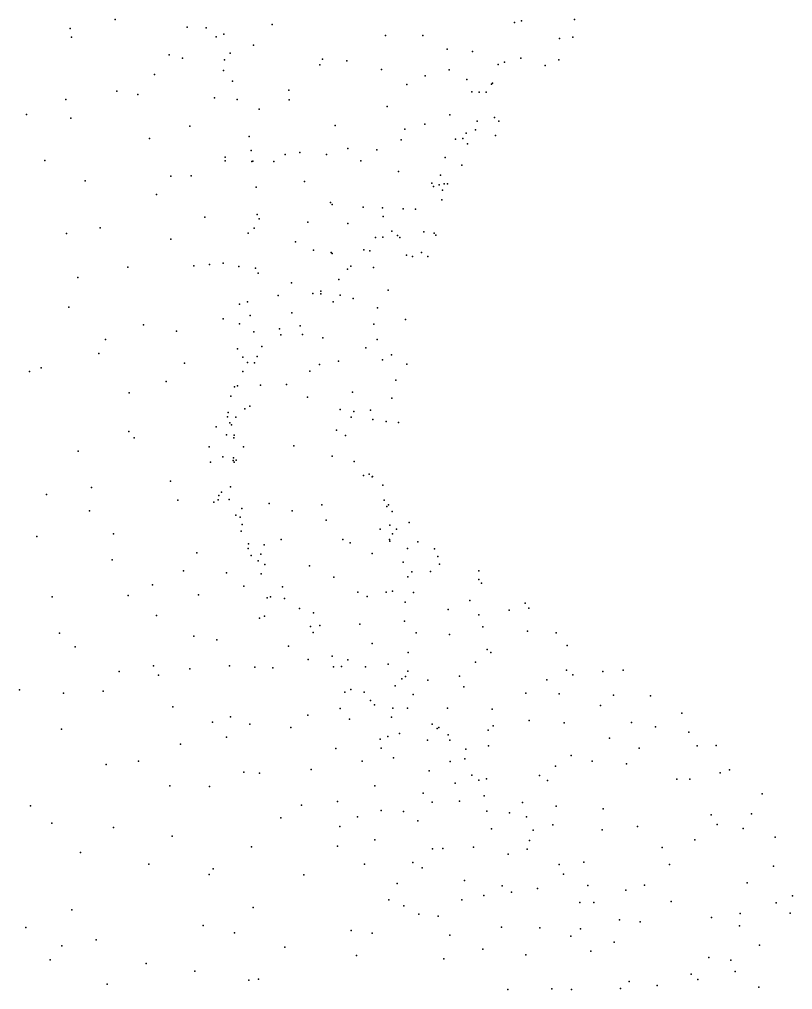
# Model space of a CAD drawing. Header units: metres. Extents: x -23.9 to 23.9, y -27.4 to 27.4.
# Drawn here: x 18.33 to 23.78, y -13.72 to -6.88 of the extents above; entities that cross this region are included whole.
import ezdxf

# ---------------------------------------------------------------- set-up
doc = ezdxf.new("R2010")
doc.units = ezdxf.units.M

msp = doc.modelspace()

# ---------------------------------------------------------------- linework, layer by layer
for p in [(19.0053, -6.8773, -14.0418), (21.8197, -6.8972, -4.123), (21.8705, -6.8862, -8.7131), (22.2427, -6.8763, -6.7873), (18.6882, -6.9406, 2.6833), (19.5127, -6.9304, -13.2252), (19.6457, -6.9365, -12.2766), (20.1115, -6.9122, 1.6125), (18.6958, -7.0016, -14.4346), (19.7169, -6.9998, -11.5599), (19.7716, -6.9798, -11.0517), (20.9093, -6.9893, 0.2669), (21.1746, -6.9896, -0.4699), (22.1363, -7.0119, -8.2016), (22.2312, -7.0004, -7.7128), (19.8144, -7.1137, 1.9781), (19.98, -7.0589, -10.4404), (21.3456, -7.0869, -9.0852), (21.5227, -7.1026, -1.7202), (19.3851, -7.125, 2.3608), (19.4795, -7.1497, -13.7051), (19.7757, -7.1608, -11.8611), (20.4652, -7.1566, 1.0065), (20.6388, -7.1686, 0.7051), (21.7492, -7.1775, -8.595), (21.8638, -7.1492, -5.6677), (22.1332, -7.1611, -7.3941), (19.7687, -7.2363, -12.4613), (20.4471, -7.1978, -9.8158), (20.8821, -7.2295, -9.394), (21.36, -7.2327, -1.3936), (21.7053, -7.1935, -3.3072), (22.0357, -7.201, -7.8981), (19.2822, -7.2644, -13.964), (19.8306, -7.3115, -11.3194), (21.1893, -7.274, -0.8951), (21.4837, -7.3002, -8.7719), (19.0168, -7.3819, -14.2879), (20.2289, -7.3744, 1.4709), (21.0617, -7.3362, -0.5424), (21.5191, -7.3862, -2.124), (21.6192, -7.3885, -2.9802), (21.6571, -7.332, -3.6396), (21.6646, -7.3255, -4.3247), (18.6558, -7.4415, -14.6602), (19.1652, -7.4053, 2.5418), (19.7054, -7.4282, -13.3261), (19.8646, -7.4411, 1.9405), (20.2304, -7.4425, -10.1825), (21.572, -7.3896, -2.4757), (20.0208, -7.5092, -10.4845), (20.9214, -7.4904, -0.2676), (18.3793, -7.5475, -14.9063), (18.6926, -7.5717, 2.7743), (21.3649, -7.5484, -1.8359), (21.678, -7.5685, -8.0096), (21.7085, -7.5933, -6.6529), (19.53, -7.6301, -13.8014), (20.5554, -7.6239, -9.5283), (21.0465, -7.6509, -0.9059), (21.1879, -7.6153, -1.3407), (21.5441, -7.6549, -4.3125), (21.5563, -7.594, -5.8168), (19.2469, -7.7153, -14.2069), (19.9498, -7.7025, -10.8026), (21.0207, -7.7244, -8.8897), (21.4031, -7.7212, -5.3298), (21.4565, -7.7155, -4.9348), (21.4792, -7.6781, -2.7117), (21.6853, -7.6954, -7.5717), (20.6443, -7.7867, 0.327), (20.8505, -7.7961, -0.414), (21.4875, -7.7544, -3.1284), (19.7802, -7.8472, 2.0676), (19.9639, -7.8007, -11.1313), (20.2038, -7.8289, -10.132), (20.3066, -7.814, 1.2954), (20.4954, -7.8294, 0.8878), (21.3312, -7.8502, -5.7194), (18.508, -7.8702, -14.8557), (19.7807, -7.8735, -13.3584), (19.9681, -7.8787, -11.5948), (19.976, -7.876, -12.6966), (20.1225, -7.8791, 1.6256), (20.7372, -7.8743, -9.1127), (21.4489, -7.9049, -3.7913), (19.3974, -7.9821, 2.405), (19.5398, -7.98, -13.911), (21.0024, -7.9495, -1.0875), (21.2991, -7.975, -7.9196), (18.7919, -8.0142, -14.6398), (19.9985, -8.0593, -12.2505), (20.3392, -8.0194, -9.6532), (21.2382, -8.0316, -6.0525), (21.2498, -8.0544, -6.4513), (21.2878, -8.0428, -6.7982), (21.3248, -8.0367, -7.2114), (21.3467, -8.0361, -2.8175), (19.2963, -8.1114, -14.2611), (21.3123, -8.081, -2.4386), (20.5223, -8.1676, 0.5377), (20.5337, -8.1811, -9.0693), (20.7531, -8.201, -0.4198), (20.889, -8.205, -8.4149), (21.3072, -8.1481, -4.1922), (19.6366, -8.2715, 2.2451), (20.0054, -8.253, -12.679), (20.8939, -8.2662, -0.9772), (21.0357, -8.2116, -5.8473), (21.1219, -8.2147, -1.7429), (20.0201, -8.2834, -11.6074), (20.3638, -8.3059, 1.1325), (20.6448, -8.315, -0.0815), (18.6608, -8.3868, -14.7266), (18.8987, -8.3469, 2.7103), (19.9417, -8.3842, -13.0208), (19.9836, -8.3486, -11.1269), (20.8917, -8.4124, -7.5063), (20.9551, -8.3699, -7.1332), (20.996, -8.4005, -1.4567), (21.0109, -8.4139, -5.4512), (21.1819, -8.3737, -2.1132), (21.254, -8.3828, -2.6471), (21.2653, -8.3984, -3.1227), (19.3959, -8.4259, 2.4337), (20.2758, -8.4448, -9.3408), (20.8388, -8.415, -6.216), (20.4033, -8.5027, 0.8189), (20.5263, -8.5202, 0.2795), (20.5336, -8.527, -8.49), (20.7583, -8.5023, -7.9007), (20.7991, -8.5092, -5.8469), (21.0579, -8.5381, -4.8303), (21.1002, -8.5488, -4.393), (21.165, -8.5204, -3.9281), (21.2083, -8.5474, -3.539), (19.5583, -8.6139, -13.8979), (19.6692, -8.6049, 2.2415), (19.7654, -8.5944, -13.6144), (19.8757, -8.6198, -13.296), (20.6671, -8.6164, -6.8759), (19.0947, -8.6234, -14.3962), (19.9947, -8.6316, -11.7075), (20.0132, -8.6657, -12.0477), (20.6416, -8.6368, -7.3178), (20.8257, -8.6267, -1.048), (18.7405, -8.6967, 2.7384), (20.2472, -8.733, -8.8346), (20.5814, -8.7098, -6.048), (20.1537, -8.8235, 1.5753), (20.398, -8.8099, -7.8902), (20.4536, -8.8105, -7.0931), (20.4555, -8.7921, -6.6049), (20.59, -8.8207, -0.136), (20.929, -8.7858, -1.5535), (19.8805, -8.8845, -10.5007), (19.9375, -8.8679, -11.1809), (20.5411, -8.8686, -5.7554), (20.6836, -8.8446, -0.5949), (18.678, -8.9048, -14.6984), (20.2504, -8.9458, -8.2185), (20.8549, -8.9093, -4.7793), (19.2039, -9.0291, -14.2359), (19.7652, -8.9882, -13.4332), (19.8819, -9.0238, -13.1007), (19.9561, -8.9634, -11.5771), (20.8292, -9.0256, -1.2903), (21.0525, -8.9927, -2.3392), (19.4367, -9.0741, -13.9612), (19.9826, -9.0798, -12.1601), (20.164, -9.0591, -7.061), (20.3081, -9.036, 1.0121), (18.9369, -9.1327, 2.6763), (20.1716, -9.0996, -6.3934), (20.3263, -9.0991, -5.8603), (20.4678, -9.1209, -5.397), (20.8508, -9.1333, -4.513), (18.8902, -9.2323, -14.5306), (19.866, -9.1984, -9.9189), (20.0387, -9.1823, -6.7317), (20.7729, -9.1931, -0.9918), (19.4937, -9.3, 2.4099), (19.9046, -9.2569, -8.8431), (19.9386, -9.295, -11.7777), (19.9861, -9.298, -8.1757), (20.0051, -9.2528, -7.8312), (20.5787, -9.2855, -0.0218), (20.8896, -9.2774, -1.6841), (20.9523, -9.2413, -3.8996), (18.4005, -9.3581, -14.8919), (18.4828, -9.3341, 2.6931), (19.9055, -9.3601, -11.415), (20.3771, -9.356, 1.1346), (20.4453, -9.3092, 0.4717), (21.0618, -9.3073, -2.7999), (19.3632, -9.4308, -13.9829), (20.9837, -9.4201, -3.3899), (19.8456, -9.4676, -10.8145), (19.8681, -9.4599, -12.8992), (20.0299, -9.4555, -6.0856), (20.2123, -9.4499, -5.6401), (20.6788, -9.5051, -0.5076), (19.1028, -9.5098, -14.2697), (19.8193, -9.5337, -7.1443), (20.3603, -9.5393, 1.5216), (20.9544, -9.5469, -2.2307), (19.918, -9.6226, -11.9249), (19.9546, -9.6029, 2.3079), (20.5903, -9.6264, 0.3238), (20.6868, -9.6413, -4.6115), (20.8055, -9.6311, -1.353), (19.7976, -9.6785, -10.1415), (19.8009, -9.6478, -9.6825), (19.8553, -9.6809, -11.2059), (20.6686, -9.6817, -0.1786), (20.8214, -9.6974, -4.2801), (20.9153, -9.7115, -3.6511), (19.1005, -9.7826, 2.7031), (19.7159, -9.7499, -6.8121), (19.812, -9.721, -6.3109), (19.8238, -9.7341, -9.1898), (20.5639, -9.7727, 1.0861), (21.0012, -9.7188, -2.6209), (19.1392, -9.8276, -14.1784), (19.7886, -9.8055, -7.9403), (19.8403, -9.8268, -12.7042), (19.8445, -9.8088, -8.7258), (20.6294, -9.8107, 0.6321), (19.6668, -9.89, 2.5627), (19.9095, -9.8908, -12.176), (20.2647, -9.8827, -5.3403), (18.744, -9.922, 2.7732), (19.7625, -9.9603, -7.576), (19.8374, -9.9872, -10.2836), (19.8394, -9.9675, -10.73), (19.8583, -9.9843, -11.3493), (20.5348, -9.957, -4.7723), (19.6765, -9.9992, -13.2071), (19.8433, -9.999, -9.8105), (20.6902, -9.9938, 1.4299), (20.7552, -10.0926, 0.5028), (20.7961, -10.0821, 0.0979), (20.8173, -10.1026, -0.5205), (20.8189, -10.1, -4.0478), (18.8384, -10.1763, -14.4452), (19.3943, -10.1331, -13.7562), (19.8172, -10.1713, -8.0737), (20.8915, -10.1617, -3.2957), (18.5206, -10.2276, 2.7068), (19.7346, -10.233, -6.5122), (19.753, -10.2091, -7.3485), (19.809, -10.2613, -12.4633), (19.4461, -10.2658, 2.8581), (19.6996, -10.2804, -13.0149), (19.7296, -10.263, -6.8442), (19.8979, -10.3248, -11.7762), (20.0902, -10.2888, -5.8137), (20.4626, -10.2993, 2.5138), (20.9018, -10.2667, 1.2387), (20.921, -10.3117, 0.8858), (20.9321, -10.299, -1.8454), (18.8231, -10.3417, 2.7949), (19.8557, -10.3731, -8.3984), (19.8847, -10.3873, -10.9246), (20.2513, -10.3413, -5.5159), (20.9577, -10.3465, -2.6719), (19.9001, -10.4381, -11.3193), (20.493, -10.408, -4.9596), (20.9421, -10.4436, -1.3156), (21.0764, -10.4242, 1.5096), (18.4518, -10.523, -14.7907), (18.9938, -10.5035, -14.2113), (19.8921, -10.4845, -7.961), (20.8721, -10.4699, -3.5448), (20.959, -10.5028, -0.5986), (20.9872, -10.4713, -2.2974), (19.9437, -10.5739, -9.7601), (20.0557, -10.5805, -6.2257), (20.1741, -10.5443, 2.9678), (20.6085, -10.5448, -4.6532), (20.661, -10.5683, 2.7256), (20.9391, -10.5448, -3.1324), (20.9401, -10.5564, 2.419), (21.1379, -10.5591, 2.0084), (19.5808, -10.6374, -13.1396), (19.9429, -10.6083, -7.3132), (19.9641, -10.6578, -10.4872), (20.0305, -10.6462, -8.8802), (20.8164, -10.6429, -4.1932), (21.066, -10.6065, -0.2556), (21.2566, -10.6101, 1.0548), (21.2797, -10.6646, 0.507), (18.9844, -10.6879, 3.014), (20.0116, -10.6938, -7.6883), (20.0588, -10.719, -8.3951), (20.375, -10.7286, -5.5007), (21.0345, -10.7047, -1.723), (21.2922, -10.7167, 0.1005), (19.4861, -10.7638, 3.2262), (19.789, -10.779, -12.4383), (20.0327, -10.7848, 3.2288), (21.0686, -10.8081, -1.3792), (21.0973, -10.7714, -0.9296), (21.2269, -10.7684, 2.41), (21.5686, -10.7636, 1.5082), (19.2685, -10.8629, -13.712), (19.911, -10.8724, -11.9543), (20.5465, -10.8102, -5.1328), (21.5695, -10.8257, 1.8621), (21.5881, -10.8529, 0.8053), (19.0972, -10.9398, -13.9994), (19.5928, -10.933, -12.9868), (20.1847, -10.8786, -9.0838), (20.7143, -10.9156, -4.8029), (20.7808, -10.9448, 3.2061), (20.9154, -10.9156, -3.8137), (20.9605, -10.9088, -3.0816), (21.1076, -10.9178, 2.9511), (18.5593, -10.9471, -14.5901), (20.0754, -10.9561, -10.9055), (20.0987, -10.9477, -10.3949), (20.1978, -10.9608, -7.8429), (21.0491, -10.9861, -2.2409), (21.5062, -10.9738, 0.0284), (21.8962, -10.9929, 1.0627), (19.295, -11.0786, 3.3715), (20.3042, -11.0292, -6.5562), (20.4038, -11.0611, -6.1228), (21.352, -11.0377, -0.5866), (21.5678, -11.0739, 2.5341), (21.7819, -11.0428, 0.3926), (21.9214, -11.0291, 1.6705), (20.0221, -11.0975, 3.5444), (20.0573, -11.0834, -11.2471), (20.4481, -11.1503, 3.5161), (20.7296, -11.1404, -5.0649), (21.0453, -11.1203, -2.8038), (18.6109, -11.2033, 3.1638), (20.3811, -11.1568, -9.0474), (20.4003, -11.2007, -7.1029), (21.1272, -11.2008, 3.2352), (21.3623, -11.2147, -1.3034), (21.5967, -11.1587, -0.2425), (21.9107, -11.1913, 2.1804), (22.1127, -11.2009, 0.6171), (19.5596, -11.2255, 3.5592), (19.7217, -11.2511, -12.6421), (20.8159, -11.2775, 3.4684), (18.7213, -11.2996, -14.344), (20.2275, -11.2967, -10.6776), (21.0695, -11.3412, -3.4594), (21.6276, -11.3203, 2.8679), (21.6528, -11.341, -0.6242), (22.1902, -11.2923, 1.9054), (20.3646, -11.3893, -10.2482), (20.535, -11.3669, -8.3399), (20.6442, -11.3916, -6.4862), (20.9285, -11.4224, -5.0112), (21.5439, -11.4096, -1.0292), (19.0321, -11.4745, -13.9662), (19.2742, -11.4357, 3.602), (19.532, -11.4568, -13.0916), (19.8101, -11.4337, -12.3789), (19.9886, -11.4449, -11.9053), (20.1171, -11.4492, -11.4883), (20.543, -11.4408, 3.6949), (20.6006, -11.439, -7.7574), (20.7693, -11.4426, -6.003), (21.0673, -11.4725, -3.9964), (22.1856, -11.4661, 2.2496), (22.4438, -11.474, 0.3174), (22.5873, -11.4662, 0.7493), (19.309, -11.5011, -13.4819), (21.0259, -11.5263, 3.5491), (21.0509, -11.5095, -4.3649), (21.2087, -11.5362, -2.9861), (21.4321, -11.5068, 3.2656), (22.0469, -11.5331, 2.5979), (22.2307, -11.498, -0.0913), (18.3293, -11.6049, -14.7109), (18.6399, -11.6278, -14.3663), (18.92, -11.6138, 3.5513), (20.6241, -11.6205, -9.4459), (20.6658, -11.6014, -9.0639), (20.7606, -11.6211, -7.1991), (20.9783, -11.5757, -5.4615), (21.4637, -11.5832, -1.86), (21.9007, -11.6285, -0.9393), (20.8053, -11.68, -8.1012), (21.105, -11.6373, -4.7034), (22.1344, -11.6314, -0.5937), (22.5177, -11.6406, 0.0058), (22.7779, -11.6457, 1.5673), (19.41, -11.7235, 3.8196), (20.5903, -11.7355, 3.8756), (20.8334, -11.7096, -7.6897), (20.9628, -11.7321, -6.4256), (21.0651, -11.7334, -5.8063), (21.3487, -11.7322, -2.7014), (21.6616, -11.7395, -1.6041), (22.4257, -11.7136, -0.333), (19.6897, -11.8309, -12.773), (19.8176, -11.7943, 3.905), (20.3617, -11.7823, -11.015), (20.6556, -11.8099, -9.9275), (20.9529, -11.7975, -6.8497), (21.9234, -11.8204, -1.2457), (22.1693, -11.8355, -0.9191), (22.6447, -11.8332, 2.1234), (23.0008, -11.7693, 0.6491), (18.6268, -11.8801, 3.5301), (19.9532, -11.8454, -12.1297), (20.2434, -11.8699, -11.5517), (21.2404, -11.8463, 3.6587), (21.2755, -11.8767, -4.9963), (21.2873, -11.8691, -4.4387), (21.634, -11.8884, -2.1382), (21.6706, -11.8587, 3.294), (22.8149, -11.8652, -0.0443), (23.049, -11.903, 0.2252), (19.7893, -11.9366, -12.4707), (20.8737, -11.9513, 3.8645), (20.9269, -11.9328, -8.6076), (21.0091, -11.9119, -7.3906), (21.2077, -11.9594, -6.1466), (21.3534, -11.9204, -3.56), (21.3652, -11.9588, -4.1033), (22.4907, -11.9458, 2.4198), (19.4657, -11.9872, -13.2102), (20.5599, -12.0173, -10.6164), (20.8788, -12.0158, -9.3822), (21.4766, -12.0212, -3.1117), (21.6361, -11.9977, -2.4555), (22.6986, -12.0142, -0.4745), (23.1088, -11.9991, 1.6051), (23.2408, -11.9958, 0.5596), (19.1693, -12.1066, -13.6232), (20.7456, -12.1079, -10.0976), (20.9671, -12.0824, -9.0231), (21.4702, -12.0906, 3.558), (22.2199, -12.0659, 2.7838), (22.3682, -12.1061, -1.1115), (18.9419, -12.1302, -13.8967), (20.3867, -12.166, 4.0766), (21.2191, -12.1756, -7.4627), (21.3671, -12.1096, -5.8752), (22.1082, -12.1428, -1.5898), (22.6091, -12.1253, -0.7993), (23.3359, -12.1682, 1.2344), (19.9109, -12.184, 4.0611), (20.022, -12.1923, -12.1238), (21.5203, -12.2046, -5.0372), (21.5676, -12.2401, -4.5044), (21.6219, -12.2311, -3.4882), (21.9962, -12.2088, 3.0558), (22.0517, -12.2424, -1.9363), (22.9638, -12.2333, -0.4767), (23.0561, -12.2342, 1.8996), (23.2702, -12.1891, 0.1423), (19.3909, -12.28, 4.0111), (19.669, -12.286, -12.8559), (20.8343, -12.28, 3.9921), (21.4022, -12.2613, -6.5331), (21.1768, -12.3319, -8.2427), (21.606, -12.3504, -5.5624), (23.5673, -12.3378, 0.5124), (18.4083, -12.4211, -14.4143), (20.3183, -12.4181, -11.6597), (20.5727, -12.3909, -11.038), (21.2401, -12.396, -7.8637), (21.4331, -12.3885, -6.8755), (21.8772, -12.3981, -3.0682), (22.1126, -12.4247, -2.2368), (22.446, -12.4432, 2.6586), (20.1731, -12.5073, 4.1368), (20.7135, -12.5006, -10.6397), (20.8793, -12.4554, -10.0097), (21.0381, -12.4611, -9.4171), (21.6254, -12.4586, -5.9559), (21.7846, -12.4704, -4.2985), (21.9044, -12.4985, 3.2196), (23.2062, -12.485, -0.4415), (23.4915, -12.4794, 1.1356), (18.557, -12.5435, 3.7358), (18.9929, -12.574, -13.7222), (20.5892, -12.5677, 4.0769), (21.1373, -12.5285, -8.9107), (21.6568, -12.5833, 3.4907), (22.0905, -12.5547, -2.7986), (22.6865, -12.5684, -1.4709), (23.2495, -12.554, 1.8737), (23.4314, -12.5819, -0.1623), (19.406, -12.6362, 4.0707), (21.9507, -12.5942, -3.6938), (22.4382, -12.5901, -1.9649), (23.659, -12.6422, 0.6151), (19.966, -12.7111, -12.3886), (20.5711, -12.706, -11.2768), (20.8346, -12.6613, -10.3583), (21.3144, -12.7216, -7.9006), (21.5301, -12.7129, -6.9769), (21.9264, -12.6675, -4.8393), (22.8611, -12.716, 2.2912), (23.0926, -12.6624, -0.9098), (18.7593, -12.7521, -13.9355), (21.2414, -12.7251, -8.4868), (21.7753, -12.7627, -6.1358), (21.9094, -12.7275, -5.272), (19.2423, -12.8336, -13.3373), (20.7628, -12.833, -10.7717), (21.1025, -12.8215, -9.4052), (21.1694, -12.8588, -9.0554), (22.1354, -12.835, -4.0081), (22.3077, -12.8182, -2.9538), (22.9132, -12.8364, -1.4957), (23.6464, -12.8478, 1.0915), (19.668, -12.9069, -12.8218), (19.696, -12.8652, 4.0948), (20.3343, -12.909, -11.8026), (22.165, -12.903, -4.3579), (20.9933, -12.9701, 3.8639), (21.4683, -12.948, 3.5941), (21.733, -12.9852, 3.3489), (22.3367, -12.9848, -3.464), (22.7369, -12.982, -2.391), (23.4604, -12.9653, -0.5163), (21.6027, -13.0534, -7.1628), (21.7994, -13.0314, -6.4059), (21.9818, -13.004, -5.7179), (22.6049, -13.0173, 2.5623), (23.7807, -13.0556, 0.719), (20.9328, -13.0855, -10.3622), (21.0387, -13.1271, -10.0031), (21.4482, -13.0844, -7.7697), (22.2815, -13.1044, 2.8308), (22.38, -13.1034, -3.8778), (22.9244, -13.0955, 2.2585), (23.6651, -13.1055, 1.3001), (18.6996, -13.1563, -13.8522), (19.9773, -13.1384, 4.0673), (21.1444, -13.1869, -9.4414), (21.2824, -13.1992, -8.5833), (23.4116, -13.1805, 1.7055), (23.763, -13.1794, 0.2059), (19.6248, -13.2664, 4.0423), (22.5598, -13.2249, -3.5798), (22.7049, -13.2401, -3.2504), (23.2083, -13.2102, -1.4866), (23.4062, -13.2676, -1.0008), (18.3757, -13.2787, -14.0741), (19.8456, -13.3176, -12.5697), (20.6687, -13.3, 3.9166), (20.8169, -13.3205, -10.7643), (21.3649, -13.3342, -7.9906), (21.7295, -13.2773, -6.9118), (21.9993, -13.2811, -5.9867), (22.2842, -13.2897, -4.8752), (18.6274, -13.4086, 3.8047), (18.8703, -13.3659, -13.6061), (22.2173, -13.3414, -5.3265), (22.5233, -13.3832, -4.3358), (23.5473, -13.4045, -0.7034), (20.2002, -13.4183, -12.1089), (21.5967, -13.4327, -7.3392), (21.9004, -13.4719, 3.0352), (22.3583, -13.446, 2.6384), (18.5465, -13.5068, -13.8213), (19.222, -13.5327, -13.231), (20.7062, -13.4784, -11.1152), (21.3227, -13.5011, 3.498), (23.1906, -13.4906, -2.0538), (23.3455, -13.5101, 1.6873), (19.5665, -13.5875, -12.8725), (23.0667, -13.61, 1.9429), (23.3759, -13.5898, -1.4648), (18.9477, -13.6786, -13.395), (19.9462, -13.6506, -12.4171), (20.0145, -13.6446, 3.9424), (22.6288, -13.6599, 2.3163), (23.1127, -13.6476, -2.6045), (21.7728, -13.7163, -6.7428), (22.0831, -13.7128, -6.0371), (22.223, -13.7177, -5.6893), (22.5684, -13.7099, -4.8519), (22.8261, -13.6877, -3.908), (23.5436, -13.7016, 1.3385)]:
    msp.add_point(p)

doc.saveas('drawing.dxf')
